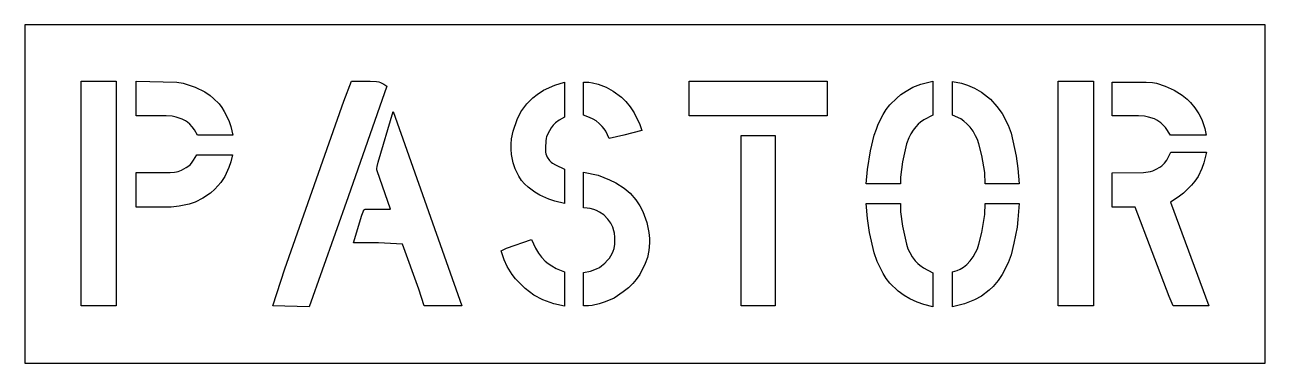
# Model space of a CAD drawing. Header units: inches. Extents: x 0 to 66, y 0 to 18.
import ezdxf

# ---------------------------------------------------------------- set-up
doc = ezdxf.new("R2010")
doc.units = ezdxf.units.IN
doc.header["$MEASUREMENT"] = 0
doc.layers.add('CUT', color=1, linetype='Continuous')

msp = doc.modelspace()

# ---------------------------------------------------------------- linework, layer by layer
at = {"layer": 'CUT'}
for points in [[(0, 0), (66, 0), (66, 18), (0, 18)], [(4.867, 15), (4.867, 3.046), (3, 3.046), (3, 15)], [(7.847, 13.141), (7.525, 13.156), (5.917, 13.156), (5.917, 14.996), (8.088, 14.948), (8.427, 14.892), (9.06, 14.682), (9.581, 14.426), (9.861, 14.235), (10.049, 14.078), (10.333, 13.797), (10.483, 13.604), (10.613, 13.38), (10.853, 12.903), (10.957, 12.594), (11.076, 12.123), (9.191, 12.123), (9.032, 12.412), (8.912, 12.576), (8.78, 12.713), (8.657, 12.821), (8.544, 12.9), (8.381, 12.978), (8.062, 13.096)], [(13.192, 3.051), (13.841, 5.014), (16.967, 13.934), (17.387, 15), (18.372, 15), (18.708, 14.983), (18.838, 14.958), (18.922, 14.933), (19.001, 14.899), (19.096, 14.845), (19.259, 14.732), (17.208, 8.856), (15.128, 3)], [(27.796, 10.961), (27.919, 10.781), (28.002, 10.695), (28.08, 10.637), (28.231, 10.55), (28.725, 10.317), (28.725, 8.498), (28.197, 8.62), (27.884, 8.723), (27.407, 8.933), (27.138, 9.091), (26.786, 9.355), (26.589, 9.537), (26.43, 9.724), (26.285, 9.949), (26.087, 10.342), (25.979, 10.66), (25.897, 11.105), (25.87, 11.389), (25.87, 11.659), (25.897, 11.93), (25.979, 12.336), (26.191, 12.963), (26.398, 13.376), (26.707, 13.797), (27.03, 14.11), (27.255, 14.292), (27.606, 14.524), (28.197, 14.789), (28.725, 14.957), (28.725, 13.092), (28.44, 12.934), (28.238, 12.781), (28.116, 12.659), (28.007, 12.518), (27.912, 12.368), (27.794, 12.13), (27.765, 12.043), (27.748, 11.962), (27.728, 11.808), (27.701, 11.472), (27.701, 11.303), (27.708, 11.218), (27.728, 11.131), (27.755, 11.045)], [(30.053, 13.077), (29.734, 13.187), (29.734, 14.946), (30.007, 14.946), (30.202, 14.919), (30.515, 14.84), (30.932, 14.685), (31.314, 14.472), (31.748, 14.149), (31.982, 13.917), (32.205, 13.642), (32.418, 13.324), (32.733, 12.697), (32.833, 12.381), (31.87, 12.126), (31.096, 11.957), (30.916, 12.345), (30.834, 12.467), (30.727, 12.589), (30.568, 12.752), (30.407, 12.885), (30.242, 12.989)], [(35.354, 15), (42.686, 15), (42.686, 13.154), (35.354, 13.154)], [(45.202, 12.13), (45.31, 12.448), (45.414, 12.706), (45.673, 13.221), (45.835, 13.488), (46.034, 13.745), (46.396, 14.104), (46.61, 14.287), (46.89, 14.478), (47.255, 14.682), (47.68, 14.84), (48.313, 14.995), (48.313, 13.195), (47.828, 12.939), (47.659, 12.821), (47.536, 12.713), (47.403, 12.576), (47.271, 12.403), (47.139, 12.192), (47.033, 11.982), (46.913, 11.666), (46.699, 10.712), (46.589, 9.887), (46.589, 9.549), (44.774, 9.549), (44.833, 10.299), (44.994, 11.305)], [(50.766, 11.666), (50.686, 11.904), (50.593, 12.102), (50.461, 12.338), (50.302, 12.55), (50.117, 12.739), (49.968, 12.872), (49.799, 12.991), (49.367, 13.195), (49.367, 14.986), (49.842, 14.892), (50.155, 14.789), (50.528, 14.632), (50.902, 14.421), (51.376, 14.046), (51.727, 13.659), (52.001, 13.281), (52.317, 12.654), (52.477, 12.233), (52.742, 11.021), (52.847, 10.351), (52.902, 9.549), (51.105, 9.549), (51.084, 10.145), (50.923, 11.047)], [(56.858, 15), (56.858, 3.046), (54.991, 3.046), (54.991, 15)], [(59.793, 13.096), (59.578, 13.141), (59.256, 13.156), (57.86, 13.156), (57.86, 14.945), (59.673, 14.948), (59.995, 14.934), (60.209, 14.892), (60.678, 14.737), (61.156, 14.529), (61.581, 14.266), (61.855, 14.041), (62.025, 13.872), (62.264, 13.591), (62.477, 13.273), (62.635, 12.955), (62.792, 12.491), (62.866, 12.124), (60.965, 12.124), (60.697, 12.534), (60.558, 12.686), (60.441, 12.786), (60.227, 12.934), (60.105, 12.993)], [(18.087, 8.181), (18.095, 8.183), (18.112, 8.185), (18.167, 8.189), (18.366, 8.194), (19.46, 8.194), (18.741, 10.233), (18.735, 10.293), (18.735, 10.357), (18.753, 10.466), (18.806, 10.694), (19.605, 13.393), (23.252, 3.048), (21.253, 3.048), (20.968, 3.932), (20.105, 6.34), (18.82, 6.398), (17.49, 6.398), (17.936, 7.868), (17.999, 8.059), (18.02, 8.113), (18.027, 8.129), (18.031, 8.137), (18.038, 8.146), (18.051, 8.158), (18.064, 8.169), (18.078, 8.178)], [(39.927, 12.113), (39.927, 3.046), (38.112, 3.046), (38.112, 12.113)], [(62.071, 9.472), (61.651, 9.053), (61.373, 8.833), (60.957, 8.564), (63, 3.049), (61.109, 3.049), (60.883, 3.545), (59.082, 8.306), (57.86, 8.306), (57.86, 10.134), (59.517, 10.151), (59.768, 10.173), (59.894, 10.194), (60.021, 10.234), (60.201, 10.315), (60.392, 10.421), (60.494, 10.493), (60.559, 10.548), (60.65, 10.643), (60.767, 10.806), (60.973, 11.234), (62.885, 11.234), (62.74, 10.66), (62.635, 10.351), (62.425, 9.93), (62.265, 9.691)], [(8.072, 10.172), (8.16, 10.195), (8.342, 10.276), (8.589, 10.407), (8.722, 10.498), (8.793, 10.556), (8.873, 10.639), (8.983, 10.791), (9.151, 11.081), (11.05, 11.081), (10.957, 10.712), (10.853, 10.402), (10.642, 9.93), (10.429, 9.612), (10.112, 9.254), (9.874, 9.045), (9.477, 8.777), (9.06, 8.572), (8.739, 8.465), (8.212, 8.346), (7.786, 8.306), (5.921, 8.306), (5.921, 10.149), (7.734, 10.149), (7.965, 10.16)], [(32.731, 4.722), (32.538, 4.445), (32.357, 4.239), (32.125, 4.011), (31.846, 3.789), (31.357, 3.466), (30.88, 3.258), (30.567, 3.155), (30.196, 3.073), (29.986, 3.046), (29.727, 3.046), (29.727, 4.831), (30.098, 4.899), (30.417, 5.016), (30.58, 5.095), (30.693, 5.174), (30.855, 5.321), (31.013, 5.481), (31.106, 5.593), (31.186, 5.71), (31.254, 5.832), (31.309, 5.959), (31.351, 6.1), (31.392, 6.336), (31.392, 6.709), (31.371, 6.912), (31.344, 7.043), (31.283, 7.231), (31.177, 7.446), (31.017, 7.67), (30.802, 7.883), (30.585, 8.036), (30.422, 8.116), (30.274, 8.169), (30.087, 8.222), (29.928, 8.254), (29.728, 8.27), (29.728, 10.166), (30.515, 9.993), (31.108, 9.759), (31.451, 9.59), (31.887, 9.316), (32.205, 9.045), (32.517, 8.692), (32.731, 8.374), (32.885, 8.065), (33.097, 7.489), (33.207, 6.948), (33.246, 6.638), (33.246, 6.4), (33.207, 5.994), (33.125, 5.627), (33.006, 5.309)], [(47.088, 3.427), (46.784, 3.594), (46.465, 3.823), (46.034, 4.249), (45.835, 4.507), (45.673, 4.774), (45.359, 5.401), (45.202, 5.865), (44.942, 6.948), (44.833, 7.696), (44.772, 8.503), (46.589, 8.503), (46.589, 8.056), (46.699, 7.283), (46.913, 6.329), (46.994, 6.091), (47.087, 5.893), (47.219, 5.657), (47.377, 5.444), (47.516, 5.303), (47.626, 5.211), (47.819, 5.074), (48.312, 4.808), (48.312, 3), (47.838, 3.116), (47.483, 3.245)], [(49.777, 5.006), (49.942, 5.11), (50.117, 5.256), (50.302, 5.444), (50.461, 5.657), (50.593, 5.893), (50.686, 6.091), (50.766, 6.329), (50.923, 6.948), (51.084, 7.902), (51.105, 8.497), (52.902, 8.497), (52.847, 7.644), (52.795, 7.231), (52.633, 6.381), (52.477, 5.762), (52.317, 5.341), (52.001, 4.714), (51.793, 4.404), (51.518, 4.078), (51.31, 3.883), (50.902, 3.574), (50.528, 3.363), (49.999, 3.155), (49.368, 3), (49.368, 4.865), (49.613, 4.932)], [(25.934, 4.714), (25.67, 5.135), (25.514, 5.496), (25.353, 5.97), (25.635, 6.123), (26.96, 6.579), (27.171, 6.114), (27.332, 5.848), (27.487, 5.633), (27.687, 5.435), (27.85, 5.303), (28.041, 5.172), (28.281, 5.045), (28.717, 4.86), (28.717, 3.029), (28.145, 3.155), (27.563, 3.364), (27.085, 3.626), (26.617, 3.978), (26.104, 4.49)]]:
    msp.add_lwpolyline(points, close=True, dxfattribs=at)

doc.saveas('drawing.dxf')
